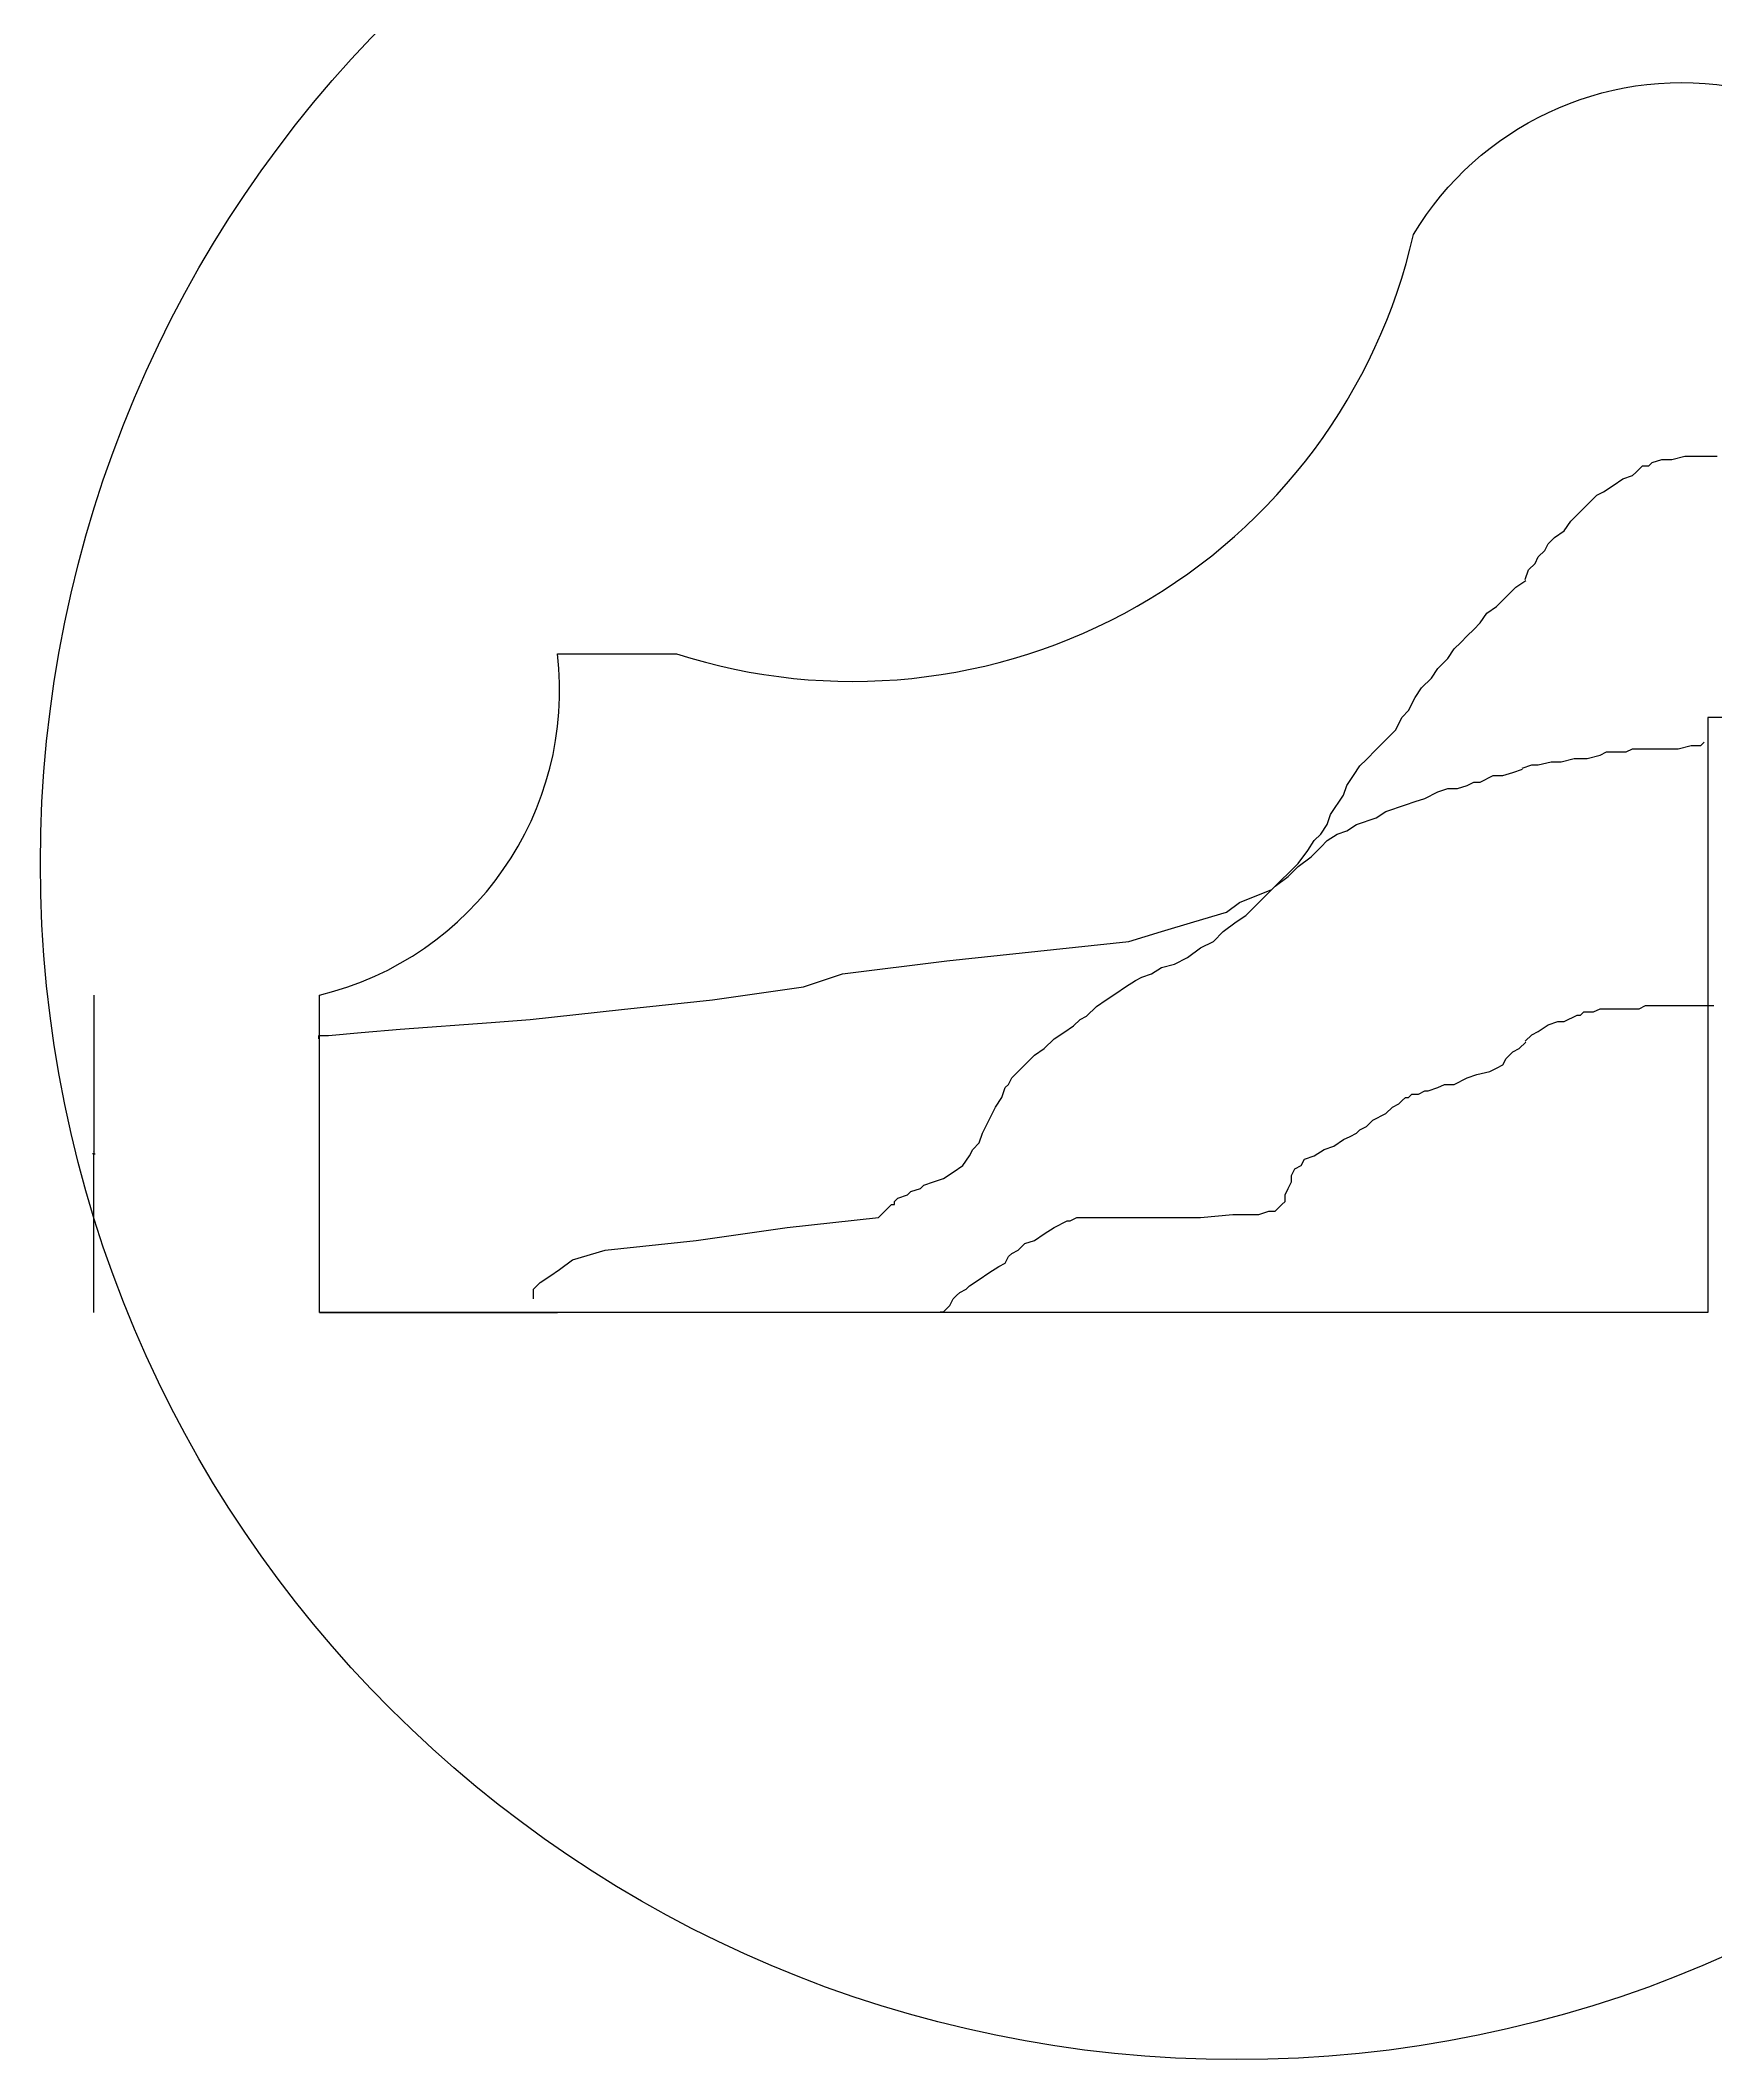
# Model space of a CAD drawing. Header units: metres. Extents: x 284 to 5327, y 183 to 6858.
# Drawn here: x 2989 to 3622, y 3476 to 4240 of the extents above; entities that cross this region are included whole.
import ezdxf

# ---------------------------------------------------------------- set-up
doc = ezdxf.new("R2010")
doc.units = ezdxf.units.M
for name, color, linetype in [('3', 3, 'Continuous'), ('4', 4, 'Continuous'), ('BH', 3, 'Continuous'), ('DIM', 3, 'Continuous')]:
    doc.layers.add(name, color=color, linetype=linetype)
doc.dimstyles.get("Standard").update_dxf_attribs({"dimtxt": 2.5, "dimasz": 2.5, "dimexe": 1.25, "dimexo": 0.625, "dimtad": 1, "dimcen": 2.5, "dimazin": 3, "dimtfac": 1, "dimtmove": 0, "dimatfit": 3})

# ---------------------------------------------------------------- blocks, each defined once
blk = doc.blocks.new('*D20')
for p, q in [((3009.03, 3879), (3009.03, 3818.98)), ((3008.78, 3818.98), (3008.53, 3818.98)), ((3009.03, 3758.96), (3009.03, 3818.98)), ((3009.03, 3818.98), (3009.03, 3818.98)), ((3009.28, 3818.98), (3009.53, 3818.98))]:
    blk.add_line(p, q)
at = {"layer": 'Defpoints'}
for p in [(3009.03, 3879), (3009.03, 3818.98), (3009.03, 3758.96)]:
    blk.add_point(p, dxfattribs=at)
at = {"layer": 'DIM', "insert": (3009.03, 3820.105), "char_height": 1, "attachment_point": 5}
blk.add_mtext('8', dxfattribs=at)

msp = doc.modelspace()

# ---------------------------------------------------------------- linework, layer by layer
at = {"layer": '3'}
for p, q in [((3593.3, 4077.9), (3594.53, 4079.13)), ((3594.53, 4079.13), (3596.99, 4079.13)), ((3596.99, 4079.13), (3598.22, 4080.36)), ((3598.22, 4080.36), (3601.91, 4081.59)), ((3601.91, 4081.59), (3605.61, 4081.59)), ((3605.61, 4081.59), (3610.53, 4082.82)), ((3610.53, 4082.82), (3622.83, 4082.82)), ((3579.77, 4069.3), (3583.46, 4071.76)), ((3583.46, 4071.76), (3587.15, 4074.22)), ((3587.15, 4074.22), (3590.84, 4075.45)), ((3590.84, 4075.45), (3592.07, 4076.67)), ((3592.07, 4076.67), (3593.3, 4077.9)), ((3569.93, 4060.69), (3572.39, 4063.15)), ((3572.39, 4063.15), (3574.85, 4065.61)), ((3574.85, 4065.61), (3577.31, 4068.07)), ((3577.31, 4068.07), (3579.77, 4069.3)), ((3565.01, 4054.55), (3567.47, 4058.24)), ((3567.47, 4058.24), (3569.93, 4060.69)), ((3557.63, 4047.17), (3558.86, 4049.63)), ((3558.86, 4049.63), (3561.32, 4052.09)), ((3561.32, 4052.09), (3565.01, 4054.55)), ((3551.48, 4039.8), (3553.94, 4042.26)), ((3553.94, 4042.26), (3555.17, 4044.71)), ((3555.17, 4044.71), (3557.63, 4047.17)), ((3543.05, 4029.6), (3546.74, 4033.29)), ((3546.74, 4033.29), (3550.43, 4035.75)), ((3550.25, 4036.11), (3551.48, 4039.8)), ((3535.67, 4023.45), (3539.36, 4025.91)), ((3539.36, 4025.91), (3543.05, 4029.6)), ((3528.29, 4014.85), (3530.75, 4017.31)), ((3530.75, 4017.31), (3533.21, 4019.77)), ((3533.21, 4019.77), (3535.67, 4023.45)), ((3520.91, 4006.24), (3523.37, 4009.93)), ((3523.37, 4009.93), (3525.83, 4012.39)), ((3525.83, 4012.39), (3528.29, 4014.85)), ((3514.76, 3998.87), (3517.22, 4002.56)), ((3517.22, 4002.56), (3520.91, 4006.24)), ((3508.61, 3991.49), (3511.07, 3995.18)), ((3511.07, 3995.18), (3514.76, 3998.87)), ((3503.69, 3984.12), (3506.15, 3986.58)), ((3506.15, 3986.58), (3508.61, 3991.49)), ((3497.54, 3975.51), (3501.23, 3979.2)), ((3501.23, 3979.2), (3503.69, 3984.12)), ((3490.16, 3968.14), (3493.85, 3971.83)), ((3493.85, 3971.83), (3497.54, 3975.51)), ((3588.38, 3970.96), (3590.84, 3972.19)), ((3590.84, 3972.19), (3608.07, 3972.19)), ((3608.07, 3972.19), (3612.99, 3973.42)), ((3612.99, 3973.42), (3616.68, 3973.42)), ((3616.68, 3973.42), (3617.91, 3974.65)), ((3485.24, 3961.99), (3487.7, 3965.68)), ((3487.7, 3965.68), (3490.16, 3968.14)), ((3545.51, 3963.22), (3549.2, 3964.45)), ((3549.02, 3964.82), (3552.71, 3966.04)), ((3552.71, 3966.04), (3555.17, 3966.04)), ((3555.17, 3966.04), (3560.09, 3967.27)), ((3560.09, 3967.27), (3563.78, 3967.27)), ((3563.78, 3967.27), (3568.7, 3968.5)), ((3568.7, 3968.5), (3573.62, 3968.5)), ((3573.62, 3968.5), (3578.54, 3969.73)), ((3578.54, 3969.73), (3581, 3970.96)), ((3581, 3970.96), (3588.38, 3970.96)), ((3481.55, 3954.62), (3482.78, 3958.31)), ((3482.78, 3958.31), (3485.24, 3961.99)), ((3517.22, 3955.85), (3520.91, 3957.08)), ((3520.91, 3957.08), (3524.6, 3957.08)), ((3524.6, 3957.08), (3528.29, 3958.31)), ((3528.29, 3958.31), (3530.75, 3959.53)), ((3530.75, 3959.53), (3533.21, 3959.53)), ((3533.21, 3959.53), (3538.13, 3961.99)), ((3538.13, 3961.99), (3541.82, 3961.99)), ((3541.82, 3961.99), (3545.51, 3963.22)), ((3476.63, 3947.24), (3481.55, 3954.62)), ((3493.85, 3946.01), (3497.54, 3948.47)), ((3497.54, 3948.47), (3504.92, 3950.93)), ((3504.92, 3950.93), (3508.61, 3952.16)), ((3508.61, 3952.16), (3512.3, 3953.39)), ((3512.3, 3953.39), (3517.22, 3955.85)), ((3472.94, 3939.87), (3475.4, 3943.55)), ((3475.4, 3943.55), (3476.63, 3947.24)), ((3479.09, 3939.87), (3482.78, 3941.1)), ((3482.78, 3941.1), (3486.47, 3943.55)), ((3486.47, 3943.55), (3493.85, 3946.01)), ((3464.32, 3928.8), (3468.01, 3933.72)), ((3468.01, 3933.72), (3470.47, 3937.41)), ((3469.24, 3931.26), (3472.94, 3934.95)), ((3470.47, 3937.41), (3472.94, 3939.87)), ((3472.94, 3934.95), (3475.4, 3937.41)), ((3475.4, 3937.41), (3479.09, 3939.87)), ((3454.48, 3918.97), (3464.32, 3928.8)), ((3460.63, 3923.89), (3464.32, 3927.57)), ((3464.32, 3927.57), (3469.24, 3931.26)), ((3442.18, 3914.05), (3454.48, 3918.97)), ((3452.02, 3916.51), (3455.71, 3920.2)), ((3455.71, 3920.2), (3460.63, 3923.89)), ((3424.96, 3906.68), (3437.26, 3910.37)), ((3437.26, 3910.37), (3442.18, 3914.05)), ((3444.64, 3909.14), (3448.33, 3912.82)), ((3448.33, 3912.82), (3452.02, 3916.51)), ((3400.36, 3899.3), (3412.66, 3902.99)), ((3412.66, 3902.99), (3424.96, 3906.68)), ((3432.34, 3899.3), (3436.03, 3902.99)), ((3436.03, 3902.99), (3440.95, 3906.68)), ((3440.95, 3906.68), (3444.64, 3909.14)), ((3331.47, 3891.93), (3365.92, 3895.62)), ((3365.92, 3895.62), (3400.36, 3899.3)), ((3422.5, 3893.16), (3427.42, 3896.84)), ((3427.42, 3896.84), (3432.34, 3899.3)), ((3292.11, 3887.01), (3331.47, 3891.93)), ((3408.97, 3887.01), (3412.66, 3889.47)), ((3412.66, 3889.47), (3417.58, 3890.7)), ((3417.58, 3890.7), (3422.5, 3893.16)), ((3242.9, 3877.18), (3277.35, 3882.09)), ((3277.35, 3882.09), (3292.11, 3887.01)), ((3391.75, 3877.18), (3395.44, 3879.64)), ((3395.44, 3879.64), (3399.13, 3882.09)), ((3399.13, 3882.09), (3402.82, 3884.55)), ((3402.82, 3884.55), (3405.28, 3885.78)), ((3405.28, 3885.78), (3408.97, 3887.01)), ((3174.02, 3869.8), (3208.46, 3873.49)), ((3208.46, 3873.49), (3242.9, 3877.18)), ((3384.37, 3871.03), (3388.06, 3874.72)), ((3388.06, 3874.72), (3391.75, 3877.18)), ((3571.16, 3871.39), (3572.39, 3872.62)), ((3572.39, 3872.62), (3576.08, 3872.62)), ((3576.08, 3872.62), (3578.54, 3873.85)), ((3578.54, 3873.85), (3593.3, 3873.85)), ((3593.3, 3873.85), (3595.76, 3875.08)), ((3595.76, 3875.08), (3621.6, 3875.08)), ((3097.75, 3863.66), (3110.05, 3864.88)), ((3110.05, 3864.88), (3124.81, 3866.11)), ((3124.81, 3866.11), (3159.26, 3868.57)), ((3159.26, 3868.57), (3174.02, 3869.8)), ((3372.07, 3862.43), (3375.76, 3864.88)), ((3375.76, 3864.88), (3379.45, 3867.34)), ((3379.45, 3867.34), (3381.91, 3869.8)), ((3381.91, 3869.8), (3384.37, 3871.03)), ((3552.71, 3864.02), (3555.17, 3865.25)), ((3555.17, 3865.25), (3558.86, 3867.71)), ((3558.86, 3867.71), (3562.55, 3868.94)), ((3562.55, 3868.94), (3565.01, 3868.94)), ((3565.01, 3868.94), (3569.93, 3871.39)), ((3569.93, 3871.39), (3571.16, 3871.39)), ((3094.06, 3862.43), (3094.06, 3863.66)), ((3094.06, 3863.66), (3097.75, 3863.66)), ((3364.69, 3856.28), (3368.38, 3858.74)), ((3368.38, 3858.74), (3372.07, 3862.43)), ((3543.05, 3855.05), (3545.51, 3857.51)), ((3545.51, 3857.51), (3547.97, 3858.74)), ((3547.97, 3858.74), (3550.43, 3861.2)), ((3550.25, 3861.56), (3552.71, 3864.02)), ((3356.07, 3847.68), (3358.53, 3850.13)), ((3358.53, 3850.13), (3360.99, 3852.59)), ((3360.99, 3852.59), (3364.69, 3856.28)), ((3531.98, 3848.9), (3536.9, 3850.13)), ((3536.9, 3850.13), (3539.36, 3851.36)), ((3539.36, 3851.36), (3541.82, 3852.59)), ((3541.82, 3852.59), (3543.05, 3855.05)), ((3352.38, 3840.3), (3353.61, 3843.99)), ((3353.61, 3843.99), (3354.84, 3845.22)), ((3354.84, 3845.22), (3356.07, 3847.68)), ((3506.15, 3840.3), (3507.38, 3841.53)), ((3507.38, 3841.53), (3509.84, 3841.53)), ((3509.84, 3841.53), (3512.3, 3842.76)), ((3512.3, 3842.76), (3513.53, 3842.76)), ((3513.53, 3842.76), (3517.22, 3843.99)), ((3517.22, 3843.99), (3519.68, 3845.22)), ((3519.68, 3845.22), (3523.37, 3845.22)), ((3523.37, 3845.22), (3528.29, 3847.68)), ((3528.29, 3847.68), (3531.98, 3848.9)), ((3345, 3826.78), (3349.92, 3836.61)), ((3349.92, 3836.61), (3352.38, 3840.3)), ((3492.62, 3831.7), (3497.54, 3834.15)), ((3497.54, 3834.15), (3500, 3836.61)), ((3500, 3836.61), (3502.46, 3837.84)), ((3502.46, 3837.84), (3503.69, 3839.07)), ((3503.69, 3839.07), (3504.92, 3840.3)), ((3504.92, 3840.3), (3506.15, 3840.3)), ((3343.77, 3823.09), (3345, 3826.78)), ((3484.01, 3825.55), (3486.47, 3826.78)), ((3486.47, 3826.78), (3487.7, 3828.01)), ((3487.7, 3828.01), (3490.16, 3829.24)), ((3490.16, 3829.24), (3492.62, 3831.7)), ((3340.08, 3818.17), (3341.31, 3820.63)), ((3341.31, 3820.63), (3343.77, 3823.09)), ((3470.47, 3818.17), (3474.17, 3820.63)), ((3474.17, 3820.63), (3477.86, 3821.86)), ((3477.86, 3821.86), (3481.55, 3824.32)), ((3481.55, 3824.32), (3484.01, 3825.55)), ((3330.24, 3809.57), (3333.93, 3812.03)), ((3333.93, 3812.03), (3337.62, 3814.49)), ((3337.62, 3814.49), (3340.08, 3818.17)), ((3461.86, 3810.8), (3463.09, 3813.26)), ((3463.09, 3813.26), (3465.55, 3814.49)), ((3465.55, 3814.49), (3466.78, 3816.94)), ((3466.78, 3816.94), (3470.47, 3818.17)), ((3313.02, 3802.19), (3316.71, 3803.42)), ((3316.71, 3803.42), (3317.94, 3804.65)), ((3317.94, 3804.65), (3321.63, 3805.88)), ((3321.63, 3805.88), (3322.86, 3807.11)), ((3322.86, 3807.11), (3326.55, 3808.34)), ((3326.55, 3808.34), (3330.24, 3809.57)), ((3459.4, 3803.42), (3460.63, 3805.88)), ((3459.4, 3800.97), (3459.4, 3803.42)), ((3460.63, 3805.88), (3461.86, 3808.34)), ((3461.86, 3808.34), (3461.86, 3810.8)), ((3305.64, 3794.82), (3309.33, 3798.51)), ((3309.33, 3798.51), (3310.56, 3799.74)), ((3310.56, 3799.74), (3311.79, 3799.74)), ((3311.79, 3800.97), (3313.02, 3802.19)), ((3311.79, 3799.74), (3311.79, 3800.97)), ((3427.42, 3794.82), (3439.72, 3796.05)), ((3439.72, 3796.05), (3449.56, 3796.05)), ((3449.56, 3796.05), (3453.25, 3797.28)), ((3453.25, 3797.28), (3455.71, 3797.28)), ((3455.71, 3797.28), (3456.94, 3798.51)), ((3456.94, 3798.51), (3458.17, 3799.74)), ((3458.17, 3799.74), (3459.4, 3800.97)), ((3236.75, 3786.21), (3271.2, 3791.13)), ((3271.2, 3791.13), (3305.64, 3794.82)), ((3364.69, 3786.21), (3368.38, 3788.67)), ((3368.38, 3788.67), (3372.07, 3791.13)), ((3372.07, 3791.13), (3376.99, 3793.59)), ((3376.99, 3793.59), (3378.22, 3793.59)), ((3378.22, 3793.59), (3380.68, 3794.82)), ((3380.68, 3794.82), (3427.42, 3794.82)), ((3190.01, 3778.84), (3202.31, 3782.53)), ((3202.31, 3782.53), (3236.75, 3786.21)), ((3354.84, 3780.07), (3356.07, 3781.3)), ((3356.07, 3781.3), (3358.53, 3782.53)), ((3358.53, 3782.53), (3360.99, 3784.99)), ((3360.99, 3784.99), (3364.69, 3786.21)), ((3181.4, 3772.69), (3185.09, 3775.15)), ((3185.09, 3775.15), (3190.01, 3778.84)), ((3343.77, 3771.46), (3347.46, 3773.92)), ((3347.46, 3773.92), (3351.15, 3776.38)), ((3351.15, 3776.38), (3353.61, 3777.61)), ((3353.61, 3777.61), (3354.84, 3780.07)), ((3175.25, 3767.78), (3177.71, 3770.23)), ((3175.25, 3764.09), (3175.25, 3767.78)), ((3177.71, 3770.23), (3181.4, 3772.69)), ((3333.93, 3764.09), (3335.16, 3765.32)), ((3335.16, 3765.32), (3336.39, 3766.55)), ((3336.39, 3766.55), (3338.85, 3767.78)), ((3338.85, 3767.78), (3340.08, 3769.01)), ((3340.08, 3769.01), (3343.77, 3771.46)), ((3329.01, 3759.17), (3330.24, 3759.17)), ((3330.24, 3759.17), (3331.47, 3760.4)), ((3331.47, 3760.4), (3332.7, 3761.63)), ((3332.7, 3761.63), (3333.93, 3764.09))]:
    msp.add_line(p, q, dxfattribs=at)
at = {"layer": '4'}
msp.add_lwpolyline([(3184.29, 3758.96), (3184.29, 3758.96), (3094.29, 3758.96), (3184.29, 3758.96), (3094.29, 3758.96), (3094.29, 3879, 0.38), (3184.29, 4008.11), (3229.29, 4008.11, 0.44), (3507.98, 4166.68, -0.67), (3724.29, 4133.96), (3769.29, 4133.96), (3769.29, 3983.96), (3619.29, 3983.96), (3619.29, 3758.96)], format="xyb", close=True, dxfattribs=at)
at = {"layer": 'BH'}
msp.add_circle((3441.22, 3928.8), 452.43, dxfattribs=at)

# ---------------------------------------------------------------- dimensions: what is measured, and where the dimension line sits
at = {"layer": 'DIM'}
dim = msp.add_linear_dim(base=(3009.03, 3818.98), p1=(3009.03, 3879), p2=(3009.03, 3758.96), text='8', dimstyle='Standard', dxfattribs=at)
dim.commit()
dim.dimension.update_dxf_attribs({"geometry": '*D20', "text_midpoint": (3009.03, 3820.105)})

doc.saveas('drawing.dxf')
